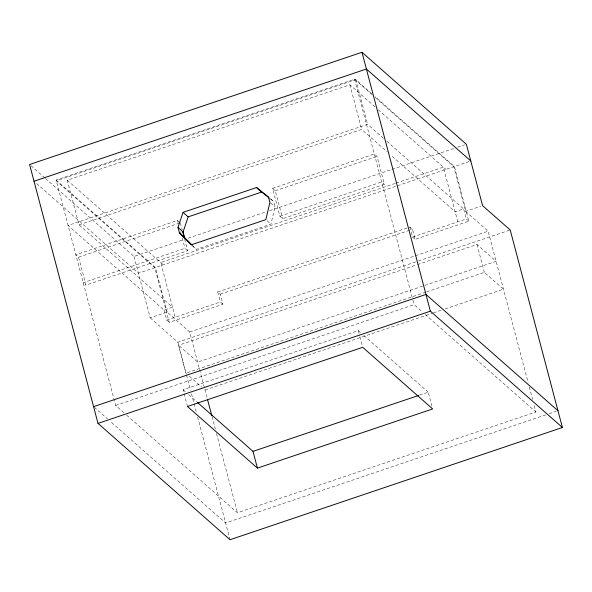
<?xml version="1.0" encoding="UTF-8"?>
<svg xmlns="http://www.w3.org/2000/svg" width="592" height="592" viewBox="0 0 592 592"><rect width="100%" height="100%" fill="white"/><g stroke="black" fill="none" stroke-linecap="round" stroke-linejoin="round"><path stroke-width="0.44" stroke-dasharray="2.96 2.22" d="M191.845 245.406L196.322 249.35L270.936 224.153L275.014 206.978L273.541 201.398L270.344 198.579M123.957 412.765L115.655 405.446L56.099 180.027L354.556 79.247L372.479 95.038M371.658 93.632L355.799 79.654L56.218 180.819L154.808 267.688L169.253 322.366L222.955 304.236L220.298 294.194L217.745 291.937L409.93 227.039L412.491 229.296L415.14 239.338L468.842 221.208L454.397 166.522L375.106 96.666M383.483 138.299L367.595 124.298L68.006 225.456L164.043 310.067L172.524 307.211L79.047 224.849L67.251 180.212L349.879 84.774L375.498 107.344M79.047 224.849L361.675 129.411L387.294 151.981M179.642 222.244L177.6 220.439L75.85 254.797L78.581 257.202L85.951 285.1L187.701 250.742L184.704 239.405M272.564 188.374L374.307 154.016L377.037 156.421L384.408 184.319L282.658 218.677L279.935 216.272L272.564 188.374L275.287 190.779L282.658 218.677M78.581 257.202L179.457 223.132M275.287 190.779L377.037 156.421M45.503 178.518L133.992 256.484L183.846 239.649M188.219 238.176L266.067 211.884M269.567 210.708L391.142 169.652M392.015 169.356L454.116 148.385M457.616 147.208L464.616 144.84M187.701 250.742L184.97 248.337L83.22 282.695L85.951 285.1M279.935 216.272L381.677 181.914L384.408 184.319M395.234 183.387L160.728 262.574L175.173 317.253M396.107 183.091L443.356 167.136L457.801 221.815M469.093 161.564L138.417 273.223L35.409 182.462M468.842 221.208L466.281 218.951L463.632 208.909L455.152 211.773L390.757 155.037M133.992 256.484L150.213 317.86L167.166 312.132L189.684 331.971L207.096 397.876M220.298 294.194L412.491 229.296M375.232 97.473L453.827 166.715L465.623 211.351L480.882 206.201M164.043 310.067L166.7 320.117L220.394 301.979L222.955 304.236M409.93 227.039L412.58 237.081L466.281 218.951M189.684 331.971L488.141 231.191L528.138 382.587M150.213 317.86L177.844 342.206L417.501 261.279M418.374 260.983L510.215 229.977M425.722 292.189L185.91 373.167L178.54 345.269L416.605 264.883M417.478 264.587L476.997 244.489L496.096 261.324L197.647 362.104L178.54 345.269M426.603 291.893L484.367 272.387L503.466 289.222L444.829 309.024M115.655 405.446L414.111 304.665L422.414 311.984M187.494 406.489L183.069 389.751L358.301 330.58L361.068 333.022M205.017 390.002L432.574 313.161M433.448 312.865L441.329 310.201M419.469 395.16L428.231 392.2L432.426 408.058M126.725 415.199L237.444 512.753L535.901 411.973L533.784 403.959M545.735 414.888L225.604 522.988L110.171 421.282M549.228 413.712L556.228 411.344M270.041 198.653L273.541 201.398M378.266 109.786L445.917 169.386M386.939 141.34L463.632 208.909M465.623 211.351L488.141 231.191M412.58 237.081L415.14 239.338M425.182 314.419L535.901 411.973M270.537 203.034L275.014 206.978M267.096 220.772L270.936 224.153M363.836 335.457L428.231 392.2M67.251 180.212L163.288 264.824M56.099 180.027L155.37 267.495L167.166 312.132M30.984 165.723L44.807 177.903M166.7 320.117L169.253 322.366M189.322 376.172L201.606 386.998M183.069 389.751L185.836 392.193M188.604 394.627L196.914 401.953M94.269 407.274L107.404 418.84M192.607 245.613L196.322 249.35M529.315 387.035L532.608 399.504M476.997 244.489L484.367 272.387M355.799 79.654L367.595 124.298M354.556 79.247L412.698 299.315M412.935 300.211L414.111 304.665M349.879 84.774L361.675 129.411M358.301 330.58L359.692 335.864M359.929 336.744L362.489 346.438M217.745 291.937L220.394 301.979M180.331 222.844L182.173 229.814M177.6 220.439L178.288 223.051M180.59 231.768L181.056 233.514M182.203 237.873L184.97 248.337M212.032 416.576L215.333 429.045M216.509 433.492L237.444 512.753M177.844 342.206L186.31 374.27M186.547 375.158L190.55 390.298M191.49 393.858L193.843 402.767M194.08 403.655L196.433 412.557M197.61 417.012L230.029 539.726"/><path stroke-width="0.89" d="M177.985 227.424L183.054 212.358L256.536 187.546L268.42 196.892L269.9 202.471L265.815 219.647L191.201 244.844L179.457 233.004L177.985 227.424L183.098 231.938L184.571 237.518L191.993 244.992M183.098 231.938L188.167 216.872L261.649 192.052L269.345 198.098M361.971 52.274L29.6 164.509L98.006 423.398L230.029 539.726L562.4 427.491L510.215 229.977L482.576 205.631L466.363 144.248L361.971 52.274L430.377 311.17L562.4 427.491M34.025 181.248L366.396 69.012L470.788 160.987M93.58 406.66L425.951 294.431L557.975 410.752M98.006 423.398L430.377 311.17M197.61 402.56L253.006 451.37L418.596 395.456M257.424 468.109L432.656 408.939L362.718 347.319L187.494 406.489L257.424 468.109L253.006 451.37M256.536 187.546L261.649 192.052M183.054 212.358L188.167 216.872M179.457 233.004L184.571 237.518M182.632 231.561L184.016 236.793M207.563 399.652L211.803 415.68"/></g></svg>
